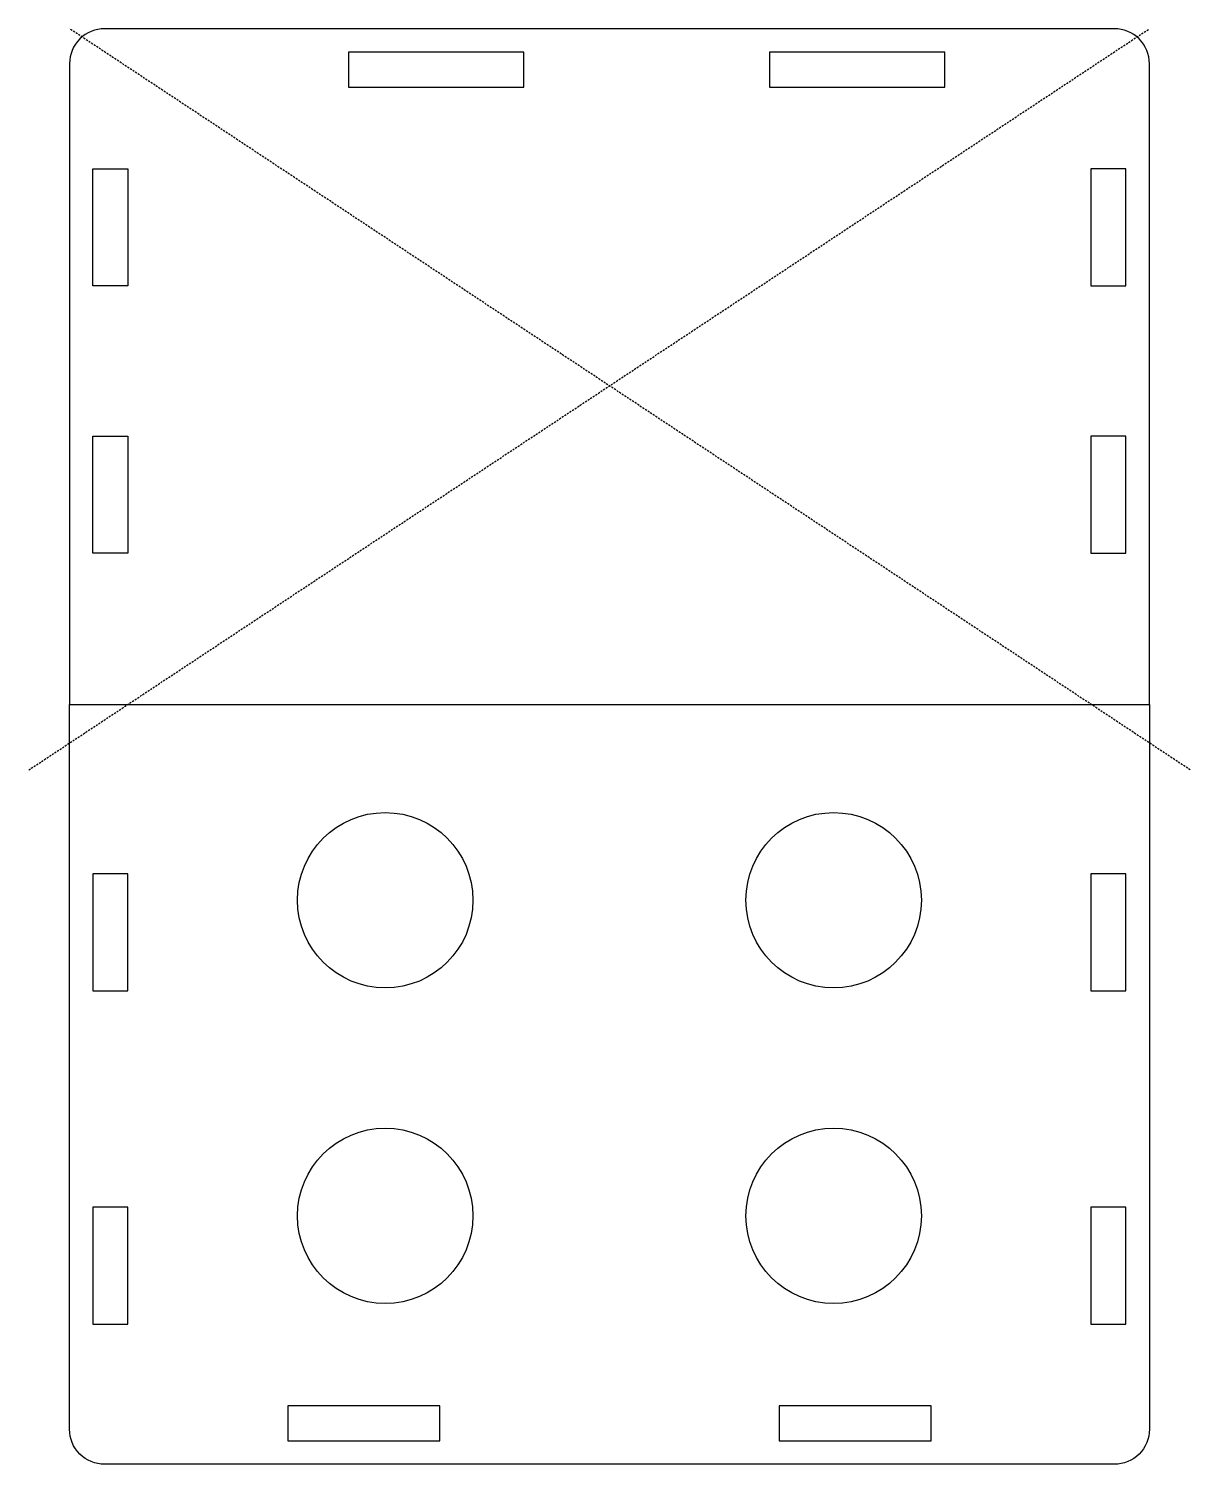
# Model space of a CAD drawing. Header units: millimetres. Extents: x -50 to 50, y -92 to 31.
import ezdxf

# ---------------------------------------------------------------- set-up
doc = ezdxf.new("R2010")
doc.units = ezdxf.units.MM
doc.linetypes.add('DASHED', pattern=[0.2067, 0.1654, -0.0413])

msp = doc.modelspace()

# ---------------------------------------------------------------- linework, layer by layer
at = {"color": 2, "linetype": 'DASHED', "lineweight": 25, "true_color": 0xffff00}
for p, q in [((-49.67, -32.86), (46.17, 30.55)), ((49.67, -32.86), (-46.18, 30.55))]:
    msp.add_line(p, q, dxfattribs=at)
for points in [[(43.17, 30.55), (-43.18, 30.55, 0.414214), (-46.18, 27.55), (-46.18, -27.25), (46.17, -27.25), (46.17, 27.55, 0.414214)], [(-46.18, -27.25), (46.17, -27.25), (46.17, -89.25, -0.414214), (43.17, -92.25), (-43.18, -92.25, -0.414214), (-46.18, -89.25)]]:
    msp.add_lwpolyline(points, format="xyb", close=True)
for points in [[(-7.33, 28.55), (-22.32, 28.55), (-22.32, 25.55), (-7.33, 25.55)], [(28.68, 28.55), (13.68, 28.55), (13.68, 25.55), (28.68, 25.55)], [(-44.18, 18.55), (-41.18, 18.55), (-41.18, 8.55), (-44.18, 8.55)], [(44.17, 8.55), (44.17, 18.55), (41.17, 18.55), (41.17, 8.55)], [(44.17, 8.55), (44.17, 18.55), (41.17, 18.55), (41.17, 8.55)], [(-44.18, -4.3), (-41.18, -4.3), (-41.18, -14.3), (-44.18, -14.3)], [(44.17, -4.3), (41.17, -4.3), (41.17, -14.3), (44.17, -14.3)], [(44.17, -4.3), (41.17, -4.3), (41.17, -14.3), (44.17, -14.3)], [(-44.18, -51.75), (-41.18, -51.75), (-41.18, -41.75), (-44.18, -41.75)], [(41.17, -51.75), (44.17, -51.75), (44.17, -41.75), (41.17, -41.75)], [(-44.18, -80.25), (-41.18, -80.25), (-41.18, -70.25), (-44.18, -70.25)], [(41.17, -70.25), (41.17, -80.25), (44.17, -80.25), (44.17, -70.25)], [(-14.5, -87.25), (-27.5, -87.25), (-27.5, -90.25), (-14.5, -90.25)], [(27.5, -87.25), (14.5, -87.25), (14.5, -90.25), (27.5, -90.25)]]:
    msp.add_lwpolyline(points, close=True)
for centre in [(-19.18, -44), (19.17, -44), (-19.18, -71), (19.17, -71)]:
    msp.add_circle(centre, 7.5)

doc.saveas('drawing.dxf')
